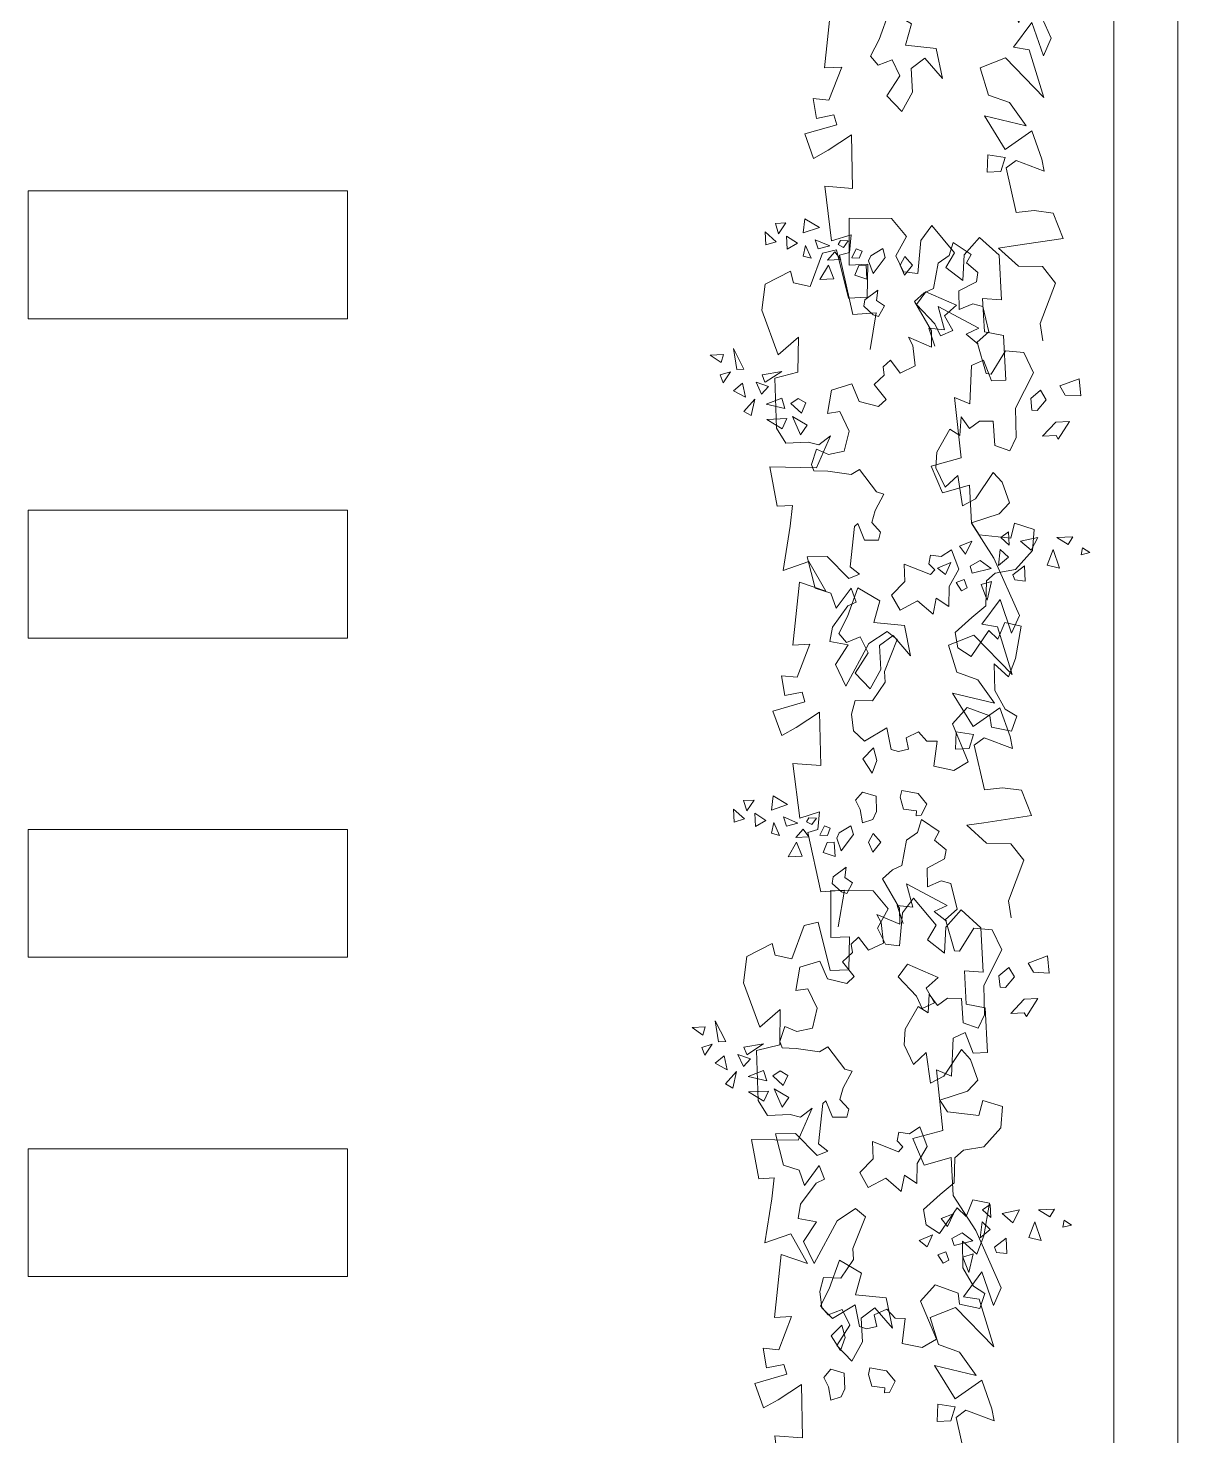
# Model space of a CAD drawing. Header units: millimetres. Extents: x -667 to -468, y -723 to -475.
# Drawn here: x -567.706 to -565.906, y -681.152 to -678.948 of the extents above; entities that cross this region are included whole.
import ezdxf

# ---------------------------------------------------------------- set-up
doc = ezdxf.new("R2010")
doc.units = ezdxf.units.MM
doc.layers.add('dinding', color=36, linetype='Continuous', lineweight=9)
doc.layers.add('NOTASI', color=250, linetype='Continuous', lineweight=5)
doc.layers.add('LANDSCAPE', color=7, linetype='Continuous', lineweight=9, true_color=0x002409)

# ---------------------------------------------------------------- blocks, each defined once
blk = doc.blocks.new('SEMAK')
at = {"layer": 'LANDSCAPE', "lineweight": 5}
for p, q in [((489.1637, 51.8539), (489.1681, 51.8928)), ((489.1681, 51.8928), (489.1987, 51.8848)), ((489.1987, 51.8848), (489.2107, 51.8621)), ((489.2891, 51.8589), (489.326, 51.8656)), ((489.3244, 51.8801), (489.3394, 51.8793)), ((489.326, 51.8656), (489.3244, 51.8801)), ((489.3394, 51.8793), (489.3569, 51.848)), ((489.1515, 51.826), (489.1637, 51.8539)), ((489.1726, 51.8034), (489.1515, 51.826)), ((489.2107, 51.8621), (489.2113, 51.817)), ((489.281, 51.8239), (489.2891, 51.8589)), ((489.2865, 51.8048), (489.281, 51.8239)), ((489.3569, 51.848), (489.3339, 51.8163)), ((489.2113, 51.817), (489.1726, 51.8034)), ((489.3339, 51.8163), (489.2865, 51.8048)), ((489.1786, 51.7071), (489.2037, 51.7504)), ((489.2037, 51.7504), (489.2187, 51.7138)), ((489.4406, 51.7543), (489.3831, 51.7393)), ((489.4831, 51.7318), (489.4406, 51.7543)), ((489.2109, 51.6773), (489.1786, 51.7071)), ((489.2187, 51.7138), (489.2109, 51.6773)), ((489.3831, 51.7393), (489.3961, 51.6673)), ((489.4431, 51.6193), (489.4831, 51.7318)), ((489.2621, 51.6843), (489.2529, 51.6208)), ((489.2826, 51.6915), (489.2621, 51.6843)), ((489.3124, 51.686), (489.2826, 51.6915)), ((489.3069, 51.6525), (489.3124, 51.686)), ((489.3664, 51.6655), (489.3441, 51.6375)), ((489.3961, 51.6673), (489.3664, 51.6655)), ((489.1559, 51.6245), (489.1524, 51.5763)), ((489.1856, 51.6563), (489.1559, 51.6245)), ((489.2529, 51.6208), (489.1856, 51.6563)), ((489.3441, 51.6375), (489.3069, 51.6525)), ((489.4881, 51.5743), (489.4431, 51.6193)), ((489.5556, 51.6343), (489.5531, 51.6018)), ((489.6131, 51.6493), (489.5556, 51.6343)), ((489.6306, 51.6068), (489.6131, 51.6493)), ((489.5531, 51.6018), (489.4881, 51.5743)), ((489.5706, 51.5293), (489.5981, 51.5843)), ((489.5981, 51.5843), (489.6306, 51.6068)), ((489.1524, 51.5763), (489.1654, 51.537)), ((489.1654, 51.537), (489.2156, 51.5408)), ((489.2156, 51.5408), (489.2546, 51.4885)), ((489.5731, 51.4518), (489.5706, 51.5293)), ((489.1406, 51.4943), (489.1131, 51.4293)), ((489.2131, 51.3743), (489.1406, 51.4943)), ((489.2546, 51.4885), (489.2546, 51.457)), ((489.2546, 51.457), (489.2956, 51.3668)), ((489.6131, 51.4918), (489.5731, 51.4518)), ((489.6356, 51.4393), (489.6131, 51.4918)), ((489.1131, 51.4293), (489.1531, 51.3743)), ((489.4706, 51.3993), (489.5081, 51.4268)), ((489.5081, 51.4268), (489.5631, 51.3543)), ((489.6574, 51.346), (489.6356, 51.4393)), ((489.1531, 51.3743), (489.1006, 51.3618)), ((489.2681, 51.3418), (489.2131, 51.3743)), ((489.4649, 51.3545), (489.4706, 51.3993)), ((489.5631, 51.3543), (489.5874, 51.381)), ((489.5874, 51.381), (489.6099, 51.3335)), ((489.1006, 51.3618), (489.1099, 51.321)), ((489.2956, 51.3668), (489.2681, 51.3418)), ((489.5154, 51.3138), (489.4649, 51.3545)), ((489.6099, 51.3335), (489.6574, 51.346)), ((489.1099, 51.321), (489.1581, 51.2618)), ((489.3609, 51.2578), (489.4036, 51.2988)), ((489.4036, 51.2988), (489.4149, 51.2523)), ((489.5581, 51.282), (489.5154, 51.3138)), ((489.1239, 51.267), (489.1109, 51.2223)), ((489.1699, 51.211), (489.1239, 51.267)), ((489.1581, 51.2618), (489.1831, 51.2518)), ((489.1831, 51.2518), (489.1699, 51.211)), ((489.2864, 51.2373), (489.3086, 51.282)), ((489.3086, 51.282), (489.3609, 51.2578)), ((489.4149, 51.2523), (489.4501, 51.2783)), ((489.4501, 51.2783), (489.4539, 51.2205)), ((489.5636, 51.2095), (489.5581, 51.282)), ((489.1109, 51.2223), (489.0664, 51.2055)), ((489.3271, 51.2), (489.2864, 51.2373)), ((489.4539, 51.2205), (489.4854, 51.1723)), ((489.5896, 51.189), (489.5636, 51.2095)), ((489.0664, 51.2055), (489.0479, 51.1135)), ((489.1056, 51.1155), (489.1651, 51.1823)), ((489.1651, 51.1823), (489.1966, 51.1713)), ((489.1966, 51.1713), (489.1706, 51.1488)), ((489.3271, 51.1498), (489.3271, 51.2)), ((489.4016, 51.1833), (489.3271, 51.1498)), ((489.3989, 51.152), (489.4149, 51.1703)), ((489.4149, 51.1703), (489.4016, 51.1833)), ((489.4854, 51.1723), (489.4669, 51.1145)), ((489.6494, 51.1815), (489.5896, 51.189)), ((489.7014, 51.1293), (489.6494, 51.1815)), ((489.1706, 51.1488), (489.1894, 51.0325)), ((489.4049, 51.127), (489.3989, 51.152)), ((489.4359, 51.133), (489.4049, 51.127)), ((489.4669, 51.1145), (489.4359, 51.133)), ((489.7089, 51.068), (489.7014, 51.1293)), ((489.0479, 51.1135), (489.1056, 51.1155)), ((489.5489, 51.0755), (489.6399, 51.0903)), ((489.6399, 51.0903), (489.6531, 51.0475)), ((489.1989, 51.025), (489.2156, 51.0735)), ((489.2156, 51.0735), (489.2564, 51.0755)), ((489.2639, 51.053), (489.2396, 51.0233)), ((489.2564, 51.0755), (489.2639, 51.053)), ((489.5284, 51.04), (489.5489, 51.0755)), ((489.6531, 51.0475), (489.7089, 51.068)), ((489.1894, 51.0325), (489.1989, 51.025)), ((489.2396, 51.0233), (489.2509, 50.9898)), ((489.6101, 51.0178), (489.5284, 51.04)), ((489.6419, 50.9878), (489.6101, 51.0178)), ((489.2509, 50.9898), (489.2789, 50.9433)), ((489.4959, 50.9), (489.5046, 50.9895)), ((489.5046, 50.9895), (489.5439, 50.971)), ((489.5439, 50.971), (489.5991, 50.8968)), ((489.6234, 50.9265), (489.6419, 50.9878)), ((489.2584, 50.9358), (489.2119, 50.8688)), ((489.2789, 50.9433), (489.2584, 50.9358)), ((489.4336, 50.8745), (489.4576, 50.9328)), ((489.4576, 50.9328), (489.4959, 50.9)), ((489.5991, 50.8968), (489.6234, 50.9265)), ((489.0796, 50.865), (489.0741, 50.8463)), ((489.0741, 50.8463), (489.0909, 50.8035)), ((489.1206, 50.8688), (489.0796, 50.865)), ((489.1876, 50.8818), (489.1206, 50.8688)), ((489.2119, 50.8688), (489.1876, 50.8818)), ((489.4386, 50.8295), (489.4336, 50.8745)), ((489.0909, 50.8035), (489.1244, 50.8203)), ((489.1244, 50.8203), (489.1709, 50.813)), ((489.1709, 50.813), (489.1876, 50.7553)), ((489.4801, 50.7653), (489.4386, 50.8295)), ((489.6081, 50.8193), (489.6066, 50.7485)), ((489.6506, 50.8368), (489.6081, 50.8193)), ((489.6706, 50.7993), (489.6506, 50.8368)), ((489.7919, 50.8105), (489.7864, 50.7995)), ((489.8274, 50.7603), (489.7919, 50.8105)), ((489.5076, 50.7853), (489.4801, 50.7653)), ((489.5141, 50.731), (489.5076, 50.7853)), ((489.5366, 50.766), (489.5141, 50.731)), ((489.5666, 50.746), (489.5366, 50.766)), ((489.6731, 50.7143), (489.6706, 50.7993)), ((489.7864, 50.7995), (489.7471, 50.7995)), ((489.7471, 50.7995), (489.7881, 50.7603)), ((489.7881, 50.7603), (489.8274, 50.7603)), ((489.1876, 50.7553), (489.1634, 50.6975)), ((489.6066, 50.7485), (489.5666, 50.746)), ((489.7186, 50.6883), (489.7206, 50.7218)), ((489.7206, 50.7218), (489.7354, 50.7238)), ((489.7354, 50.7238), (489.7634, 50.694)), ((489.1281, 50.7013), (489.1429, 50.6343)), ((489.1634, 50.6975), (489.1281, 50.7013)), ((489.2211, 50.6715), (489.2769, 50.6883)), ((489.2769, 50.6883), (489.2994, 50.6695)), ((489.7306, 50.6143), (489.6731, 50.7143)), ((489.7484, 50.666), (489.7186, 50.6883)), ((489.7634, 50.694), (489.7484, 50.666)), ((489.8049, 50.656), (489.8194, 50.6835)), ((489.8194, 50.6835), (489.8644, 50.6885)), ((489.8644, 50.6885), (489.8619, 50.6385)), ((489.2024, 50.6193), (489.2211, 50.6715)), ((489.2994, 50.6695), (489.2676, 50.6248)), ((489.8619, 50.6385), (489.8049, 50.656)), ((489.1429, 50.6343), (489.2024, 50.6193)), ((489.2676, 50.6248), (489.2974, 50.5988)), ((489.2974, 50.5988), (489.2956, 50.5745)), ((489.5719, 50.5175), (489.5931, 50.6093)), ((489.5931, 50.6093), (489.6081, 50.6118)), ((489.6081, 50.6118), (489.6531, 50.5468)), ((489.7056, 50.5543), (489.7306, 50.6143)), ((489.2956, 50.5745), (489.3179, 50.556)), ((489.3179, 50.556), (489.3441, 50.595)), ((489.3441, 50.595), (489.3886, 50.5765)), ((489.3886, 50.5765), (489.3849, 50.517)), ((489.2606, 50.5228), (489.2836, 50.4173)), ((489.3739, 50.4928), (489.4389, 50.5243)), ((489.3849, 50.517), (489.3739, 50.4928)), ((489.4339, 50.4693), (489.4489, 50.5228)), ((489.4389, 50.5243), (489.4409, 50.4778)), ((489.5744, 50.5228), (489.5409, 50.4923)), ((489.6074, 50.489), (489.5719, 50.5175)), ((489.6531, 50.5468), (489.7056, 50.5543)), ((489.7576, 50.4728), (489.7626, 50.5228)), ((489.4409, 50.4778), (489.3961, 50.3903)), ((489.4794, 50.4768), (489.4339, 50.4693)), ((489.4644, 50.4083), (489.4794, 50.4768)), ((489.5789, 50.4768), (489.4644, 50.4083)), ((489.5409, 50.4923), (489.5789, 50.4768)), ((489.5934, 50.4145), (489.6074, 50.489)), ((489.8076, 50.3578), (489.7576, 50.4728)), ((489.2156, 50.4188), (489.1866, 50.2448)), ((489.2836, 50.4173), (489.2156, 50.4188)), ((489.2491, 50.396), (489.2751, 50.422)), ((489.2529, 50.3773), (489.2491, 50.396)), ((489.2751, 50.422), (489.2901, 50.4275)), ((489.3086, 50.3978), (489.2864, 50.381)), ((489.2901, 50.4275), (489.3086, 50.3978)), ((489.5246, 50.42), (489.5654, 50.4053)), ((489.5264, 50.366), (489.5246, 50.42)), ((489.5654, 50.4053), (489.5934, 50.4145)), ((489.2919, 50.3513), (489.2529, 50.3773)), ((489.2864, 50.381), (489.2919, 50.3513)), ((489.3961, 50.3903), (489.4259, 50.366)), ((489.4259, 50.366), (489.4539, 50.355)), ((489.4539, 50.355), (489.4706, 50.2823)), ((489.5786, 50.342), (489.5264, 50.366)), ((489.7726, 50.3078), (489.8076, 50.3578)), ((489.1256, 50.3123), (489.1666, 50.3123)), ((489.1526, 50.2713), (489.1256, 50.3123)), ((489.1666, 50.3123), (489.1526, 50.2713)), ((489.2616, 50.3183), (489.2276, 50.3048)), ((489.2616, 50.2773), (489.2616, 50.3183)), ((489.3609, 50.2823), (489.3719, 50.312)), ((489.3719, 50.312), (489.3961, 50.2843)), ((489.5526, 50.286), (489.5841, 50.3158)), ((489.5841, 50.3158), (489.5786, 50.342)), ((489.2276, 50.3048), (489.2411, 50.2773)), ((489.2411, 50.2773), (489.2616, 50.2773)), ((489.2696, 50.2655), (489.2806, 50.3028)), ((489.2806, 50.3028), (489.3179, 50.258)), ((489.3756, 50.258), (489.3609, 50.2823)), ((489.3961, 50.2843), (489.3756, 50.258)), ((489.4706, 50.2823), (489.5041, 50.2618)), ((489.5674, 50.2618), (489.5526, 50.286)), ((489.6476, 50.2478), (489.7026, 50.3028)), ((489.7026, 50.3028), (489.7726, 50.3078)), ((489.1041, 50.2493), (489.0811, 50.2418)), ((489.0811, 50.2418), (489.0891, 50.2113)), ((489.0891, 50.2113), (489.1041, 50.2493)), ((489.1506, 50.2573), (489.1736, 50.2343)), ((489.1891, 50.2573), (489.1506, 50.2573)), ((489.1736, 50.2343), (489.1891, 50.2573)), ((489.1866, 50.2448), (489.2156, 50.2378)), ((489.2156, 50.2378), (489.2231, 50.1873)), ((489.2431, 50.2563), (489.2211, 50.2543)), ((489.2211, 50.2543), (489.2356, 50.2283)), ((489.2356, 50.2283), (489.2521, 50.2358)), ((489.2521, 50.2358), (489.2431, 50.2563)), ((489.2769, 50.2508), (489.2696, 50.2655)), ((489.3124, 50.232), (489.2769, 50.2508)), ((489.3179, 50.258), (489.3124, 50.232)), ((489.5041, 50.2618), (489.5171, 50.2245)), ((489.5171, 50.2245), (489.5674, 50.2618)), ((489.6976, 50.2428), (489.6476, 50.2478)), ((489.8366, 50.2293), (489.6976, 50.2428)), ((489.8116, 50.1543), (489.8366, 50.2293)), ((488.9746, 50.2038), (488.9746, 50.1658)), ((489.0051, 50.1963), (488.9746, 50.2038)), ((488.9746, 50.1658), (489.0051, 50.1963)), ((489.0356, 50.2193), (489.0661, 50.2038)), ((489.0356, 50.1813), (489.0356, 50.2193)), ((489.0661, 50.2038), (489.0356, 50.1813)), ((489.1251, 50.2233), (489.1181, 50.1963)), ((489.1181, 50.1963), (489.1591, 50.2163)), ((489.1591, 50.2163), (489.1251, 50.2233)), ((489.1651, 50.2018), (489.1536, 50.0428)), ((489.2231, 50.1873), (489.1651, 50.2018)), ((489.1841, 50.2138), (489.1991, 50.2228)), ((489.1916, 50.2023), (489.1841, 50.2138)), ((489.2136, 50.2043), (489.1916, 50.2023)), ((489.1991, 50.2228), (489.2136, 50.2043)), ((489.0126, 50.1733), (489.0051, 50.1428)), ((489.0356, 50.1428), (489.0126, 50.1733)), ((489.0846, 50.1748), (489.0916, 50.1338)), ((489.1321, 50.1613), (489.0846, 50.1748)), ((489.0916, 50.1338), (489.1321, 50.1613)), ((489.7566, 50.1443), (489.8116, 50.1543)), ((489.0051, 50.1428), (489.0356, 50.1428)), ((489.6816, 50.0168), (489.7046, 50.1473)), ((489.7046, 50.1473), (489.7566, 50.1443)), ((489.1536, 50.0428), (489.2336, 50.0528)), ((489.2336, 50.0528), (489.2386, 49.8978)), ((489.6261, 50.0258), (489.6661, 50.0258)), ((489.6311, 49.9758), (489.6261, 50.0258)), ((489.6661, 50.0258), (489.6811, 49.9858)), ((489.7916, 50.0318), (489.7116, 49.9968)), ((489.7866, 49.9968), (489.7916, 50.0318)), ((489.6811, 49.9858), (489.6311, 49.9758)), ((489.7116, 49.9968), (489.6816, 50.0168)), ((489.7616, 49.9128), (489.7866, 49.9968)), ((489.1251, 49.9603), (489.1036, 49.8878)), ((489.1686, 49.9388), (489.1251, 49.9603)), ((489.6266, 49.8628), (489.6816, 49.9628)), ((489.6816, 49.9628), (489.7616, 49.9128)), ((489.2386, 49.8978), (489.1686, 49.9388)), ((489.1036, 49.8878), (489.1976, 49.8663)), ((489.1976, 49.8663), (489.1906, 49.8373)), ((489.7466, 49.8978), (489.6266, 49.8628)), ((489.7016, 49.8278), (489.7466, 49.8978)), ((489.1401, 49.8448), (489.1331, 49.7868)), ((489.1906, 49.8373), (489.1401, 49.8448)), ((489.3881, 49.8378), (489.3471, 49.7903)), ((489.4221, 49.7833), (489.3881, 49.8378)), ((489.6416, 49.8028), (489.7016, 49.8278)), ((489.1331, 49.7868), (489.1786, 49.7938)), ((489.1786, 49.7938), (489.2206, 49.6998)), ((489.3471, 49.7903), (489.3881, 49.7338)), ((489.4221, 49.7143), (489.4221, 49.7833)), ((489.6216, 49.7228), (489.6416, 49.8028)), ((489.8016, 49.8178), (489.6966, 49.6978)), ((489.7666, 49.6778), (489.8016, 49.8178)), ((489.5106, 49.7483), (489.4631, 49.6868)), ((489.4971, 49.6598), (489.5106, 49.7483)), ((489.1706, 49.6998), (489.1996, 49.5183)), ((489.2206, 49.6998), (489.1706, 49.6998)), ((489.3266, 49.6998), (489.3061, 49.6728)), ((489.3676, 49.6863), (489.3266, 49.6998)), ((489.3881, 49.7338), (489.3676, 49.6863)), ((489.4631, 49.6868), (489.4221, 49.7143)), ((489.6966, 49.6978), (489.6216, 49.7228)), ((489.3061, 49.6728), (489.3336, 49.6253)), ((489.4086, 49.6463), (489.4971, 49.6598)), ((489.7216, 49.6678), (489.7666, 49.6778)), ((489.7781, 49.5988), (489.7216, 49.6678)), ((489.8066, 49.6978), (489.7781, 49.5988)), ((489.8316, 49.6478), (489.8066, 49.6978)), ((489.3336, 49.6253), (489.3676, 49.5438)), ((489.4291, 49.5848), (489.4086, 49.6463)), ((489.7666, 49.4778), (489.8316, 49.6478)), ((489.3676, 49.5438), (489.4291, 49.5848)), ((489.7406, 49.5983), (489.7251, 49.5528)), ((489.7556, 49.5448), (489.7406, 49.5983)), ((489.1996, 49.5183), (489.2746, 49.5483)), ((489.2746, 49.5483), (489.2301, 49.4598)), ((489.6531, 49.5428), (489.6676, 49.5673)), ((489.6771, 49.5353), (489.6531, 49.5428)), ((489.6676, 49.5673), (489.6846, 49.5598)), ((489.6846, 49.5598), (489.6771, 49.5353)), ((489.7251, 49.5528), (489.7556, 49.5448)), ((489.8186, 49.5293), (489.8236, 49.5443)), ((489.8236, 49.5443), (489.8536, 49.5493)), ((489.8536, 49.5493), (489.8536, 49.5043)), ((489.6016, 49.4988), (489.6236, 49.5183)), ((489.6406, 49.4843), (489.6016, 49.4988)), ((489.6236, 49.5183), (489.6406, 49.4843)), ((489.6966, 49.4978), (489.7016, 49.5178)), ((489.7266, 49.4828), (489.6966, 49.4978)), ((489.7016, 49.5178), (489.7566, 49.5078)), ((489.7566, 49.5078), (489.7266, 49.4828)), ((489.7786, 49.4998), (489.8091, 49.4768)), ((489.7861, 49.4538), (489.7786, 49.4998)), ((489.8536, 49.5043), (489.8186, 49.5293)), ((489.9196, 49.5063), (489.9546, 49.5163)), ((489.9396, 49.4613), (489.9196, 49.5063)), ((489.9546, 49.5163), (489.9396, 49.4613)), ((489.1541, 49.4818), (489.1811, 49.3553)), ((489.2301, 49.4598), (489.1541, 49.4818)), ((489.6681, 49.4378), (489.6851, 49.4623)), ((489.6851, 49.4623), (489.7046, 49.4258)), ((489.7066, 49.3728), (489.7666, 49.4778)), ((489.8091, 49.4768), (489.7861, 49.4538)), ((489.8461, 49.4323), (489.8751, 49.4608)), ((489.8751, 49.4608), (489.8966, 49.4248)), ((490.0196, 49.4813), (490.0446, 49.4763)), ((490.0246, 49.4613), (490.0196, 49.4813)), ((490.0446, 49.4763), (490.0246, 49.4613)), ((489.7046, 49.4258), (489.6681, 49.4378)), ((489.7896, 49.4193), (489.8126, 49.4423)), ((489.8126, 49.4043), (489.7896, 49.4193)), ((489.8126, 49.4423), (489.8126, 49.4043)), ((489.8966, 49.4248), (489.8461, 49.4323)), ((489.9836, 49.4498), (489.9516, 49.4278)), ((489.9516, 49.4278), (489.9981, 49.4278)), ((489.9981, 49.4278), (489.9836, 49.4498)), ((489.7066, 49.2628), (489.7066, 49.3728)), ((489.1811, 49.3553), (489.1911, 49.2953)), ((489.1461, 49.2953), (489.1311, 49.1803)), ((489.1911, 49.2953), (489.1461, 49.2953)), ((489.5981, 49.2023), (489.6271, 49.2808)), ((489.6271, 49.2808), (489.7066, 49.2628)), ((489.1311, 49.1803), (489.2661, 49.1898)), ((489.2661, 49.1898), (489.3111, 49.0988)), ((489.6866, 49.1828), (489.5981, 49.2023)), ((489.6766, 49.0068), (489.6866, 49.1828)), ((489.1811, 49.1138), (489.1561, 49.0688)), ((489.2461, 49.1138), (489.1811, 49.1138)), ((489.2246, 49.0918), (489.2041, 49.0373)), ((489.2451, 49.0648), (489.2246, 49.0918)), ((489.2761, 49.1238), (489.2461, 49.1138)), ((489.3111, 49.0988), (489.2761, 49.1238)), ((489.1296, 49.0423), (489.1726, 49.0713)), ((489.1561, 49.0688), (489.1586, 48.9238)), ((489.1726, 49.0713), (489.1871, 49.0428)), ((489.2041, 49.0373), (489.2451, 49.0648)), ((489.0636, 49.0153), (489.0841, 49.0288)), ((489.0976, 48.9813), (489.0636, 49.0153)), ((489.0841, 49.0288), (489.0976, 48.9813)), ((489.1871, 49.0428), (489.1296, 49.0423)), ((489.1836, 49.0128), (489.1301, 48.9978)), ((489.1761, 48.9823), (489.1836, 49.0128)), ((489.2016, 48.9998), (489.2306, 49.0288)), ((489.2306, 49.0288), (489.2451, 49.0003)), ((489.7196, 49.0268), (489.6766, 49.0068)), ((489.7301, 48.9168), (489.7196, 49.0268)), ((489.0366, 48.9543), (489.0706, 48.9748)), ((489.0706, 48.9748), (489.0641, 48.9338)), ((489.1181, 48.9683), (489.1036, 48.9323)), ((489.1396, 48.9468), (489.1181, 48.9683)), ((489.1301, 48.9978), (489.1761, 48.9823)), ((489.2236, 48.9858), (489.2016, 48.9998)), ((489.2451, 49.0003), (489.2236, 48.9858)), ((489.7861, 48.9638), (489.7656, 48.9023)), ((489.8271, 48.9638), (489.7861, 48.9638)), ((489.8271, 48.8343), (489.8271, 48.9638)), ((489.0081, 48.9293), (489.0006, 48.9063)), ((489.0311, 48.8988), (489.0081, 48.9293)), ((489.0641, 48.9338), (489.0366, 48.9543)), ((489.1036, 48.9323), (489.1396, 48.9468)), ((489.1296, 48.9338), (489.1226, 48.9123)), ((489.1801, 48.9053), (489.1296, 48.9343)), ((489.1586, 48.9238), (489.2266, 48.9103)), ((489.0006, 48.9063), (489.0311, 48.8988)), ((489.0501, 48.8928), (489.0431, 48.8313)), ((489.0431, 48.8313), (489.0706, 48.8928)), ((489.0706, 48.8928), (489.0501, 48.8928)), ((489.1226, 48.9123), (489.1801, 48.9053)), ((489.2266, 48.9103), (489.2336, 48.8083)), ((489.7656, 48.9023), (489.7301, 48.9168)), ((489.0056, 48.8708), (488.9751, 48.8478)), ((488.9751, 48.8478), (489.0131, 48.8478)), ((489.0131, 48.8478), (489.0056, 48.8708)), ((489.1721, 48.8563), (489.1311, 48.7253)), ((489.2336, 48.8083), (489.1721, 48.8563)), ((489.6446, 48.8263), (489.6301, 48.7903)), ((489.6811, 48.8118), (489.6446, 48.8263)), ((489.6596, 48.7683), (489.6811, 48.8118)), ((489.7726, 48.8208), (489.8271, 48.8343)), ((489.7726, 48.7238), (489.7726, 48.8208)), ((489.6301, 48.7903), (489.5801, 48.7318)), ((489.6961, 48.7393), (489.6596, 48.7683)), ((489.1311, 48.7253), (489.1446, 48.6503)), ((489.5801, 48.7318), (489.6091, 48.6958)), ((489.6091, 48.6958), (489.6961, 48.7393)), ((489.8271, 48.7308), (489.7726, 48.7238)), ((489.8271, 48.6013), (489.8271, 48.7308)), ((489.3566, 48.5613), (489.3836, 48.7033)), ((489.3836, 48.7033), (489.4381, 48.7033)), ((489.4381, 48.7033), (489.4451, 48.6078)), ((489.1446, 48.6503), (489.2196, 48.6163)), ((489.2196, 48.6163), (489.2266, 48.6503)), ((489.2266, 48.6503), (489.2746, 48.6638)), ((489.2746, 48.6638), (489.3156, 48.5683)), ((489.5476, 48.6348), (489.5886, 48.6418)), ((489.5886, 48.6418), (489.6021, 48.5463)), ((489.6706, 48.6283), (489.7181, 48.6693)), ((489.7181, 48.6693), (489.7251, 48.5943)), ((489.3906, 48.6078), (489.3976, 48.4713)), ((489.4451, 48.6078), (489.3906, 48.6078)), ((489.5271, 48.5873), (489.5476, 48.6348)), ((489.6976, 48.5873), (489.6706, 48.6283)), ((489.7726, 48.5468), (489.8271, 48.6013)), ((489.3156, 48.5683), (489.3566, 48.5613)), ((489.5611, 48.5328), (489.5271, 48.5873)), ((489.6361, 48.5053), (489.6976, 48.5873)), ((489.7251, 48.5943), (489.7726, 48.5468)), ((489.5201, 48.4783), (489.5611, 48.5328)), ((489.6021, 48.5463), (489.6361, 48.5053)), ((489.3976, 48.4713), (489.5201, 48.4783))]:
    blk.add_line(p, q, dxfattribs=at)

msp = doc.modelspace()

# ---------------------------------------------------------------- linework, layer by layer
at = {"layer": 'dinding'}
for p, q in [((-565.9055, -664.7531), (-565.9055, -684.8531)), ((-566.0055, -664.8531), (-566.0055, -684.7531))]:
    msp.add_line(p, q, dxfattribs=at)
at = {"layer": 'NOTASI'}
for points in [[(-567.2055, -679.2031), (-567.2055, -679.4031), (-567.7055, -679.4031), (-567.7055, -679.2031)], [(-567.2055, -679.7031), (-567.2055, -679.9031), (-567.7055, -679.9031), (-567.7055, -679.7031)], [(-567.2055, -680.2031), (-567.2055, -680.4031), (-567.7055, -680.4031), (-567.7055, -680.2031)], [(-567.2055, -680.7031), (-567.2055, -680.9031), (-567.7055, -680.9031), (-567.7055, -680.7031)]]:
    msp.add_lwpolyline(points, close=True, dxfattribs=at)

# ---------------------------------------------------------------- block references
at = {"layer": 'LANDSCAPE', "xscale": -0.5397948623633152, "yscale": 0.5397948623633152, "zscale": 0.5397948623633152, "rotation": 182.9524330381508}
for p in [(-831.5419, -665.8188), (-831.5916, -666.7226), (-831.6202, -667.7755)]:
    msp.add_blockref('SEMAK', p, dxfattribs=at)

doc.saveas('drawing.dxf')
